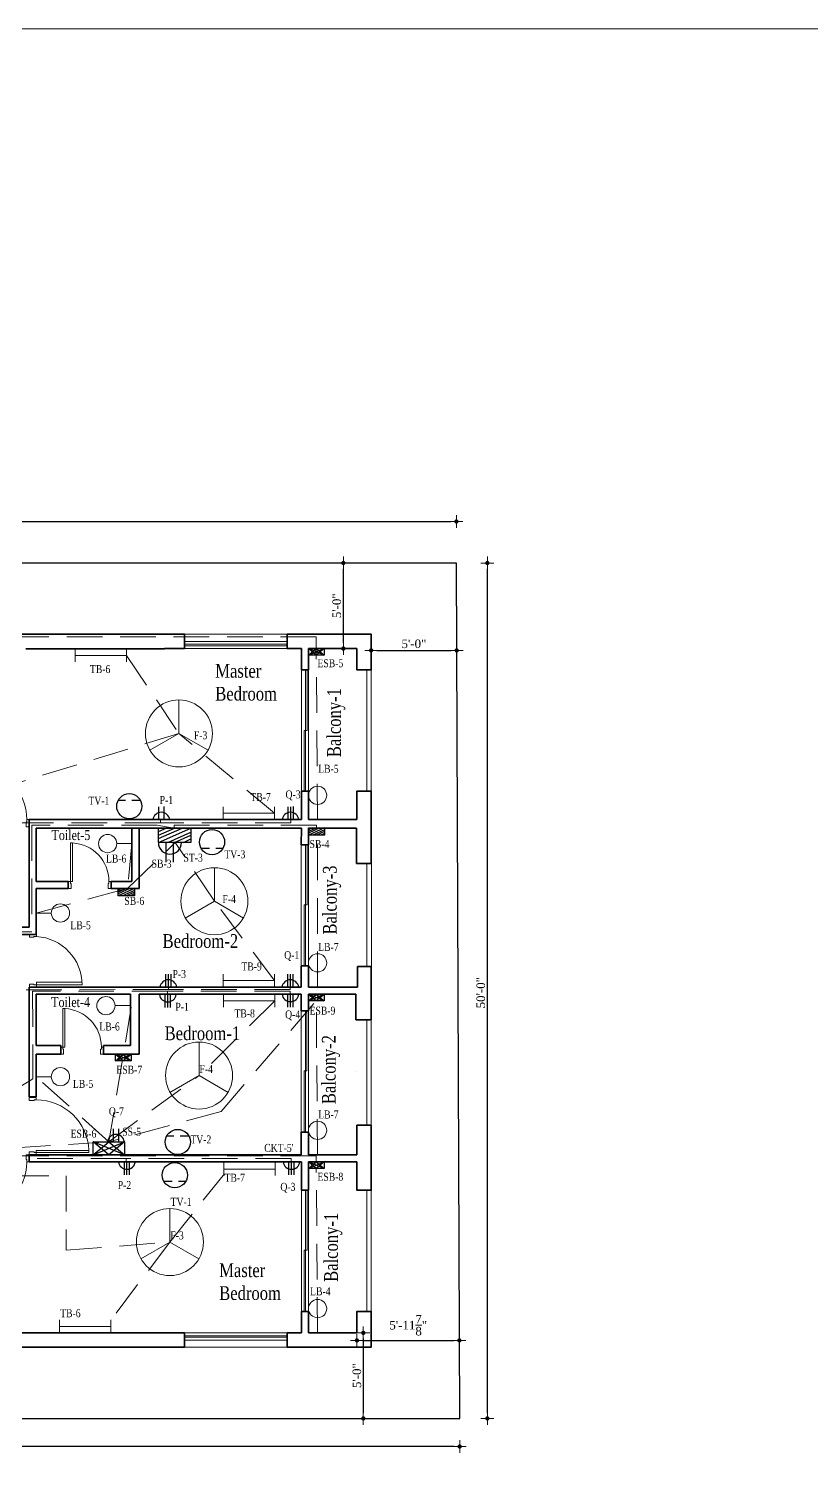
# Model space of a CAD drawing. Header units: inches. Extents: x -13742749 to 88736, y -40897 to 32194776.
# Drawn here: x 1508 to 2057, y -28525 to -27511 of the extents above; entities that cross this region are included whole.
import ezdxf

# ---------------------------------------------------------------- set-up
doc = ezdxf.new("R2010")
doc.units = ezdxf.units.IN
doc.header["$LTSCALE"] = 10
doc.header["$MEASUREMENT"] = 0
doc.linetypes.add('ACAD_ISO04W100', pattern=[30, 24, -3, 0, -3])
doc.linetypes.add('HIDDEN', pattern=[0.375, 0.25, -0.125])
doc.layers.get('0').update_dxf_attribs({"color": 123})
for name, color, linetype, lineweight in [('Column', 7, 'Continuous', 35), ('Conduit (Mine)', 230, 'HIDDEN', 13), ('Conduit Generator (mine)', 134, 'HIDDEN', 13), ('DIM', 4, 'Continuous', 0), ('DOOR', 41, 'Continuous', 9), ('Fan (mine)', 210, 'Continuous', 13), ('Light (mine)', 80, 'Continuous', 13), ('Text_My', 7, 'Continuous', 13), ('Text_SUBD', 7, 'Continuous', 13), ('VERANDAH', 32, 'Continuous', 13), ('Wall', 7, 'Continuous', 35), ('WIN', 4, 'Continuous', 13), ('WIN-1', 8, 'Continuous', 13)]:
    doc.layers.add(name, color=color, linetype=linetype, lineweight=lineweight)
doc.layers.add('Site', color=7, linetype='ACAD_ISO04W100', lineweight=30, true_color=0x004961)
doc.layers.add('Switchboard and Socket (mine)', color=41, linetype='Continuous')
doc.layers.get('0').off()
doc.styles.get("Standard").update_dxf_attribs({"font": 'times.ttf', "width": 0.8})
doc.styles.add('STYLE3', font='times.ttf')
doc.dimstyles.new('1_8', dxfattribs={"dimtxt": 6, "dimasz": 4, "dimexe": 0.18, "dimexo": 0.0625, "dimgap": 0.125, "dimtad": 0, "dimdec": 4, "dimrnd": 0.125, "dimzin": 3, "dimdsep": 46, "dimlunit": 4, "dimtxsty": 'STYLE3', "dimblk": 'D', "dimcen": 4, "dimse1": 1, "dimse2": 1, "dimclrt": 7, "dimadec": 0, "dimazin": 0, "dimtfac": 1, "dimtdec": 4, "dimtix": 1, "dimtmove": 0, "dimatfit": 3, "dimldrblk": 'OPEN90', "dimfxl": 1, "dimtvp": 0.75, "dimtolj": 1, "dimtzin": 0, "dimarcsym": 0})

# ---------------------------------------------------------------- blocks, each defined once
blk = doc.blocks.new('D')
at = {"layer": 'DIM'}
for q in [(-1.125, 0), (0, 1.125), (1.125, 0), (0, -1.125)]:
    blk.add_line((0, 0), q, dxfattribs=at)
at = {"layer": 'DIM', "color": 6, "const_width": 0.375}
blk.add_lwpolyline([(-0.1875, 0, 1), (0.1875, 0, 1)], format="xyb", close=True, dxfattribs=at)
blk = doc.blocks.new('*D269')
at = {"layer": 'DIM', "color": 0, "linetype": 'ByBlock', "lineweight": -2}
blk.add_line((947.8, -27856.2), (1803.8, -27856.2), dxfattribs=at)
at = {"layer": 'DIM', "color": 0, "linetype": 'ByBlock', "lineweight": -2, "xscale": 4, "yscale": 4, "zscale": 4, "rotation": 180}
blk.add_blockref('D', (943.8, -27856.2), dxfattribs=at)
at = {"layer": 'DIM', "color": 0, "linetype": 'ByBlock', "lineweight": -2, "xscale": 4, "yscale": 4, "zscale": 4}
blk.add_blockref('D', (1807.8, -27856.2), dxfattribs=at)
at = {"layer": 'DIM', "color": 7, "linetype": 'ByBlock', "insert": (1375.8, -27851.6), "char_height": 6, "attachment_point": 5, "style": 'STYLE3'}
blk.add_mtext('\\A1;72\'-0"', dxfattribs=at)
blk = doc.blocks.new('_Open90')
at = {"layer": 'DIM', "color": 0, "lineweight": -2}
for p, q in [((0, 0), (-1, 0)), ((-0.5, 0.5), (0, 0)), ((0, 0), (-0.5, -0.5))]:
    blk.add_line(p, q, dxfattribs=at)
blk = doc.blocks.new('*D270')
at = {"layer": 'DIM', "color": 0, "linetype": 'ByBlock', "lineweight": -2}
blk.add_line((1829.5, -28481.3), (1829.5, -27889.3), dxfattribs=at)
at = {"layer": 'DIM', "color": 0, "linetype": 'ByBlock', "lineweight": -2, "xscale": 4, "yscale": 4, "zscale": 4}
for p, rotation in [((1829.5, -27885.3), 90), ((1829.5, -28485.3), 270)]:
    blk.add_blockref('D', p, dxfattribs=dict(at, rotation=rotation))
at = {"layer": 'DIM', "color": 7, "linetype": 'ByBlock', "insert": (1824.9, -28186.7), "char_height": 6, "attachment_point": 5, "rotation": 90, "style": 'STYLE3'}
blk.add_mtext('\\A1;50\'-0"', dxfattribs=at)
blk = doc.blocks.new('*D272')
at = {"layer": 'DIM', "color": 0, "linetype": 'ByBlock', "lineweight": -2}
blk.add_line((1806.1, -28505), (950.1, -28505), dxfattribs=at)
at = {"layer": 'DIM', "color": 0, "linetype": 'ByBlock', "lineweight": -2, "xscale": 4, "yscale": 4, "zscale": 4, "rotation": 180}
blk.add_blockref('D', (946.1, -28505), dxfattribs=at)
at = {"layer": 'DIM', "color": 0, "linetype": 'ByBlock', "lineweight": -2, "xscale": 4, "yscale": 4, "zscale": 4}
blk.add_blockref('D', (1810.1, -28505), dxfattribs=at)
at = {"layer": 'DIM', "color": 7, "linetype": 'ByBlock', "insert": (1378.1, -28500.4), "char_height": 6, "attachment_point": 5, "style": 'STYLE3'}
blk.add_mtext('\\A1;72\'-0"', dxfattribs=at)
blk = doc.blocks.new('D-30')
for points in [[(5, 30), (0, 30), (0, 28), (3.5, 28), (3.5, 28.5), (5, 28.5)], [(5, 0), (0, 0), (0, 2), (3.5, 2), (3.5, 1.5), (5, 1.5)], [(32, 1.5), (32, 3), (5, 3), (5, 1.5)]]:
    blk.add_lwpolyline(points, close=True)
blk.add_arc((5, 1.5), 27, 3.2261, 89.9826)
blk = doc.blocks.new('D-40')
for points in [[(-5, 0), (0, 0), (0, -2), (-3.5, -2), (-3.5, -1.5), (-5, -1.5)], [(-42, -1.5), (-42, -3), (-5, -3), (-5, -1.5)], [(-5, -40), (0, -40), (0, -38), (-3.5, -38), (-3.5, -38.5), (-5, -38.5)]]:
    blk.add_lwpolyline(points, close=True)
blk.add_arc((-5, -1.5), 37, 182.3234, 270)
blk = doc.blocks.new('*D296')
at = {"layer": 'DIM', "color": 0, "linetype": 'ByBlock', "lineweight": -2}
blk.add_line((1742.5, -28429.3), (1742.5, -28481.3), dxfattribs=at)
at = {"layer": 'DIM', "color": 0, "linetype": 'ByBlock', "lineweight": -2, "xscale": 4, "yscale": 4, "zscale": 4}
for p, rotation in [((1742.5, -28425.3), 90), ((1742.5, -28485.3), 270)]:
    blk.add_blockref('D', p, dxfattribs=dict(at, rotation=rotation))
at = {"layer": 'DIM', "color": 7, "linetype": 'ByBlock', "insert": (1738, -28455.3), "char_height": 6, "attachment_point": 5, "rotation": 90, "style": 'STYLE3'}
blk.add_mtext('\\A1;5\'-0"', dxfattribs=at)
blk = doc.blocks.new('*D297')
at = {"layer": 'DIM', "color": 0, "linetype": 'ByBlock', "lineweight": -2}
blk.add_line((1742, -28430.6), (1805.9, -28430.6), dxfattribs=at)
at = {"layer": 'DIM', "color": 0, "linetype": 'ByBlock', "lineweight": -2, "xscale": 4, "yscale": 4, "zscale": 4, "rotation": 180}
blk.add_blockref('D', (1738, -28430.6), dxfattribs=at)
at = {"layer": 'DIM', "color": 0, "linetype": 'ByBlock', "lineweight": -2, "xscale": 4, "yscale": 4, "zscale": 4}
blk.add_blockref('D', (1809.9, -28430.6), dxfattribs=at)
at = {"layer": 'DIM', "color": 7, "linetype": 'ByBlock', "insert": (1774, -28419.9), "char_height": 6, "attachment_point": 5, "style": 'STYLE3'}
blk.add_mtext('\\A1;5\'-11{\\H1.000000x;\\S7/8;}"', dxfattribs=at)
blk = doc.blocks.new('*D298')
at = {"layer": 'DIM', "color": 0, "linetype": 'ByBlock', "lineweight": -2}
blk.add_line((1728.5, -27941.3), (1728.5, -27889.3), dxfattribs=at)
at = {"layer": 'DIM', "color": 0, "linetype": 'ByBlock', "lineweight": -2, "xscale": 4, "yscale": 4, "zscale": 4}
for p, rotation in [((1728.5, -27885.3), 90), ((1728.5, -27945.3), 270)]:
    blk.add_blockref('D', p, dxfattribs=dict(at, rotation=rotation))
at = {"layer": 'DIM', "color": 7, "linetype": 'ByBlock', "insert": (1723.9, -27915.3), "char_height": 6, "attachment_point": 5, "rotation": 90, "style": 'STYLE3'}
blk.add_mtext('\\A1;5\'-0"', dxfattribs=at)
blk = doc.blocks.new('*D273')
at = {"layer": 'DIM', "color": 0, "linetype": 'ByBlock', "lineweight": -2}
blk.add_line((1752, -27946.6), (1804, -27946.6), dxfattribs=at)
at = {"layer": 'DIM', "color": 0, "linetype": 'ByBlock', "lineweight": -2, "xscale": 4, "yscale": 4, "zscale": 4, "rotation": 180}
blk.add_blockref('D', (1748, -27946.6), dxfattribs=at)
at = {"layer": 'DIM', "color": 0, "linetype": 'ByBlock', "lineweight": -2, "xscale": 4, "yscale": 4, "zscale": 4}
blk.add_blockref('D', (1808, -27946.6), dxfattribs=at)
at = {"layer": 'DIM', "color": 7, "linetype": 'ByBlock', "insert": (1778, -27942), "char_height": 6, "attachment_point": 5, "style": 'STYLE3'}
blk.add_mtext('\\A1;5\'-0"', dxfattribs=at)
blk = doc.blocks.new('Ceiling Fan Small')
at = {"layer": 'Fan (mine)', "linetype": 'ByBlock', "ltscale": 10}
for p in [(7040.4, -35394.1), (7020, -35429.4), (7060.8, -35429.4)]:
    blk.add_line(p, (7040.4, -35417.6), dxfattribs=at)
blk.add_circle((7040.4, -35417.6), 23.5, dxfattribs=at)
blk.add_circle((7040.4, -35417.6), 23.5, dxfattribs=at)
blk.add_circle((7040.4, -35417.6), 23.5, dxfattribs=at)
blk = doc.blocks.new('Tube Light')
at = {"layer": 'Light (mine)', "linetype": 'Continuous'}
for p, q in [((-36, 4.5), (-36, -4.5)), ((0, 0), (-36, 0)), ((0, 4.5), (0, -4.5))]:
    blk.add_line(p, q, dxfattribs=at)
blk = doc.blocks.new('Bulb')
at = {"layer": 'Light (mine)', "linetype": 'Continuous'}
blk.add_line((-10, -5.3), (-20.6, -5.3), dxfattribs=at)
blk.add_circle((-3.6, -5.3), 6.4, dxfattribs=at)
blk = doc.blocks.new('Tv Socket')
at = {"layer": 'Switchboard and Socket (mine)', "linetype": 'Continuous', "ltscale": 10}
for p, q in [((-4.4, 7.6), (-4.4, 2.7)), ((-4.4, -1.7), (-4.4, -7.6))]:
    blk.add_line(p, q, dxfattribs=at)
at = {"layer": 'Switchboard and Socket (mine)', "linetype": 'ByBlock'}
blk.add_circle((-8.8, 0), 8.85, dxfattribs=at)
blk = doc.blocks.new('2 Pin')
at = {"layer": 'Switchboard and Socket (mine)', "linetype": 'Continuous', "ltscale": 10}
for p, q in [((-15.8, 0), (7.8, 0)), ((-7.3, 0), (-7.3, 18.1)), ((0, 0), (0, 18.2))]:
    blk.add_line(p, q, dxfattribs=at)
blk.add_arc((-4, -1.6), 11.9, 7.5318, 172.4682, dxfattribs=at)
blk = doc.blocks.new('3- Pic')
at = {"layer": 'Switchboard and Socket (mine)', "linetype": 'ByBlock'}
blk.add_blockref('2 Pin', (7.3, 0), dxfattribs=at)
blk = doc.blocks.new('3- Pin')
at = {"layer": 'Switchboard and Socket (mine)', "linetype": 'Continuous', "ltscale": 10}
blk.add_line((-10.3, -3.5), (-10.3, 14.6), dxfattribs=at)
at = {"layer": 'Switchboard and Socket (mine)', "linetype": 'Continuous'}
blk.add_blockref('3- Pic', (-14.1, -3.5), dxfattribs=at)
blk = doc.blocks.new('switch board')
at = {"layer": 'Switchboard and Socket (mine)', "linetype": 'Continuous'}
for p, q in [((-16.6, -10.1), (6.1, 0)), ((-16.6, -5), (-5.3, 0)), ((-16.6, -7.3), (0, 0)), ((-16.6, -2.4), (-11.3, 0)), ((-10, -10.1), (6.1, -2.8)), ((-5.3, -10.1), (6.1, -5)), ((1, -10.1), (6.1, -7.6))]:
    blk.add_line(p, q, dxfattribs=at)
blk.add_lwpolyline([(-16.6, 0), (6.1, 0), (6.1, -10.1), (-16.6, -10.1)], close=True, dxfattribs=at)
blk = doc.blocks.new('D-S')
at = {"layer": 'DOOR', "linetype": 'Continuous'}
for p, q in [((1.5, 5), (1.5, 37)), ((3.5, 36.9), (3.5, 5)), ((3.5, 5), (1.5, 5))]:
    blk.add_line(p, q, dxfattribs=at)
at = {"layer": 'DOOR'}
for points in [[(2, 3), (2, 0), (0, 0), (0, 5), (1.5, 5), (1.5, 3)], [(35, 3), (35, 0), (37, 0), (37, 5), (35.5, 5), (35.5, 3)]]:
    blk.add_lwpolyline(points, close=True, dxfattribs=at)
blk.add_arc((1.5, 2.9), 34.1, 3.5436, 89.9278, dxfattribs=at)
blk = doc.blocks.new('Emergency')
at = {"layer": 'Switchboard and Socket (mine)', "linetype": 'Continuous', "ltscale": 10}
for p, q in [((-10.9, 0), (0, 9.1)), ((0, 0), (-10.9, 9.1)), ((-10.9, 0), (10.9, 9.1)), ((10.9, 0), (-10.9, 9.1)), ((0, 9.1), (10.9, 0)), ((10.9, 9.1), (0, 0))]:
    blk.add_line(p, q, dxfattribs=at)
blk.add_lwpolyline([(-10.9, 9.1), (10.9, 9.1), (10.9, 0), (-10.9, 0)], close=True, dxfattribs=at)

msp = doc.modelspace()

# ---------------------------------------------------------------- linework, layer by layer
at = {"layer": 'Column', "linetype": 'ByBlock'}
for points in [[(1738.03252, -27945.27859), (1738.03252, -27960.27859), (1748.03252, -27960.27859), (1748.03252, -27935.27859), (1738.03252, -27935.27859)], [(1738.03252, -28065.27859), (1738.03252, -28045.27859), (1748.03252, -28045.27859), (1748.03252, -28070.27859)], [(1738.03252, -28305.30198), (1738.03252, -28325.30198), (1748.03252, -28325.30198), (1748.03252, -28300.30198)], [(1738.03252, -28425.30198), (1738.03252, -28410.30198), (1748.03252, -28410.30198), (1748.03252, -28435.30198), (1738.03252, -28435.30198)]]:
    msp.add_lwpolyline(points, dxfattribs=at)
at = {"layer": 'Conduit (Mine)', "linetype": 'HIDDEN', "ltscale": 10}
for p, q in [((1600.32123, -28067.51669), (1489.18615, -28067.51669)), ((1600.32123, -28067.51669), (1600.32123, -28065.27856)), ((1691.71443, -28067.51669), (1600.32123, -28067.51669)), ((1691.71443, -28065.2785), (1691.71443, -28067.51669)), ((1597.81839, -28069.09732), (1510.00066, -28069.09732)), ((1510.00066, -28069.09732), (1510.00066, -28143.96756)), ((1609.92303, -28071.27859), (1597.81839, -28069.09732)), ((1709.71443, -28069.0794), (1609.92303, -28069.0794)), ((1609.92303, -28069.0794), (1609.92303, -28069.0794)), ((1609.92303, -28069.0794), (1609.92303, -28071.27859)), ((1709.71443, -28071.14124), (1709.71443, -28069.0794)), ((1710.43074, -28182.79028), (1710.43074, -28071.27859)), ((1580.21204, -28082.0852), (1577.14951, -28113.60083)), ((1577.15055, -28113.59015), (1610.6194, -28081.37054)), ((1638.04733, -28122.54046), (1610.6194, -28081.37054)), ((1513.03252, -28130.80596), (1577.14951, -28113.60083)), ((1680.25264, -28178.24877), (1638.04733, -28122.54046)), ((1510.00066, -28143.96756), (1413.53675, -28143.96756)), ((1605.93669, -28184.4833), (1401.18639, -28184.9134)), ((1605.93669, -28184.4833), (1605.93669, -28182.79028)), ((1691.28763, -28184.4833), (1605.93669, -28184.4833)), ((1691.28763, -28182.79032), (1691.28763, -28184.4833))]:
    msp.add_line(p, q, dxfattribs=at)
at = {"layer": 'Conduit Generator (mine)', "linetype": 'HIDDEN', "ltscale": 10}
for p, q in [((1709.48055, -27937.07711), (1503.28395, -27937.07711)), ((1709.48055, -27947.61567), (1709.48055, -27937.07711)), ((1576.51695, -27950.1535), (1613.16159, -28004.89536)), ((1710.43074, -28065.27859), (1709.48055, -27947.61567)), ((1613.16159, -28004.89536), (1431.08886, -28060.74155)), ((1680.10887, -28060.7372), (1613.16159, -28004.89536)), ((1605.12668, -28185.60156), (1510.59224, -28185.60156)), ((1510.59224, -28185.60156), (1510.68763, -28247.0664)), ((1691.11934, -28185.60156), (1605.12668, -28185.60156)), ((1605.12668, -28185.60156), (1605.12668, -28187.79028)), ((1691.11934, -28187.79028), (1691.11934, -28185.60156)), ((1579.79397, -28196.84051), (1564.0349, -28291.22781)), ((1680.32628, -28192.29481), (1627.27276, -28244.83727)), ((1642.69029, -28270.03794), (1709.48259, -28192.39539)), ((1710.43074, -28300.30198), (1709.48259, -28192.39539)), ((1423.39524, -28300.30198), (1508.03252, -28248.68563)), ((1508.03252, -28248.68563), (1510.68763, -28247.0664)), ((1564.0349, -28291.22781), (1513.03263, -28245.6363)), ((1564.0349, -28291.22781), (1627.27276, -28244.83727)), ((1642.69029, -28270.03794), (1564.05975, -28291.22112)), ((1423.39795, -28300.30323), (1564.05975, -28291.22112)), ((1576.28489, -28303.09504), (1429.4366, -28303.09504)), ((1709.48684, -28301.12732), (1429.76424, -28301.12732)), ((1691.84232, -28303.09504), (1576.28489, -28303.09504)), ((1576.28489, -28303.09504), (1576.28489, -28305.30198)), ((1691.84232, -28305.4487), (1691.84232, -28303.09504)), ((1709.48684, -28305.39386), (1709.48684, -28301.12732)), ((1710.43049, -28425.30198), (1709.48684, -28309.93083)), ((1459.42489, -28315.24316), (1534.04244, -28315.24316)), ((1534.04244, -28315.24316), (1534.04244, -28367.29763)), ((1606.84739, -28361.60172), (1645.19867, -28313.67177)), ((1534.04244, -28367.29763), (1606.84739, -28361.60172)), ((1606.84739, -28361.60172), (1565.41382, -28416.21909))]:
    msp.add_line(p, q, dxfattribs=at)
at = {"layer": 'Site', "linetype": 'ByBlock', "ltscale": 3}
for p, q in [((1807.77738, -27885.30644), (943.77738, -27885.30347)), ((1810.08988, -28485.30198), (1807.77738, -27885.30644)), ((946.08988, -28485.30198), (1810.08988, -28485.30198))]:
    msp.add_line(p, q, dxfattribs=at)
at = {"layer": 'Switchboard and Socket (mine)', "linetype": 'ByBlock', "ltscale": 10}
for p, q in [((1615.01299, -28081.37054), (1598.78153, -28081.37054)), ((1604.01425, -28081.37054), (1604.01425, -28095.23788)), ((1609.15217, -28081.37054), (1609.15217, -28095.12554))]:
    msp.add_line(p, q, dxfattribs=at)
msp.add_arc((1606.89726, -28081.37054), 8.11573, 180, 0, dxfattribs=at)
at = {"layer": 'Text_My', "linetype": 'ByBlock', "ltscale": 10}
msp.add_lwpolyline([(-1082.34631, -27510.67399), (3644.42267, -27510.67399), (3644.42267, -29067.82765), (-1082.34631, -29067.82765)], close=True, dxfattribs=at)
at = {"layer": 'VERANDAH', "linetype": 'ByBlock'}
for p, q in [((1745.03252, -28045.27859), (1745.03252, -27960.27859)), ((1748.03252, -28045.27859), (1748.03252, -27960.27859)), ((1745.03252, -28148.53889), (1745.03252, -28096.02719)), ((1745.03277, -28148.53904), (1745.03277, -28096.02734)), ((1748.3445, -28147.66424), (1748.3445, -28095.15254)), ((1745.06866, -28168.21191), (1745.06866, -28147.66409)), ((1748.3445, -28168.21191), (1748.3445, -28147.66409)), ((1748.03252, -28193.27859), (1748.03252, -28246.79028)), ((1745.03277, -28205.64899), (1745.03277, -28246.79033)), ((1745.03252, -28246.79028), (1745.03252, -28279.67658)), ((1748.03252, -28246.79028), (1748.03252, -28300.30198)), ((1745.03252, -28325.30198), (1745.03252, -28410.30198)), ((1748.03252, -28325.30198), (1748.03252, -28410.30198))]:
    msp.add_line(p, q, dxfattribs=at)
at = {"layer": 'Wall', "linetype": 'ByBlock', "ltscale": 10}
for p, q in [((1453.03252, -27935.27859), (1603.03252, -27935.27859)), ((1704.03252, -27935.27859), (1737.65724, -27935.27859)), ((1505.69729, -27945.44949), (1603.03252, -27945.44949)), ((1704.03252, -27945.27859), (1738.03252, -27945.27859)), ((1508.03252, -28070.27859), (1508.03252, -28071.27859)), ((1508.03252, -28110.77859), (1508.03252, -28071.27859)), ((1513.03252, -28108.60103), (1513.03252, -28071.27859)), ((1580.21204, -28071.27859), (1580.21204, -28108.60083)), ((1585.21204, -28071.27859), (1585.21204, -28071.27859)), ((1585.21204, -28071.27859), (1585.21204, -28113.60083)), ((1699.03252, -28071.27859), (1699.0232, -28083.00435)), ((1704.03252, -28071.27859), (1704.03252, -28083.00435)), ((1704.03252, -28071.27859), (1737.61964, -28071.27859)), ((1737.61964, -28071.27859), (1737.61964, -28096.02719)), ((1748.03252, -28071.27859), (1748.03252, -28070.27859)), ((1748.03252, -28096.02719), (1748.03252, -28071.27859)), ((1699.0232, -28083.00435), (1704.0891, -28083.00435)), ((1737.61964, -28096.02719), (1748.03252, -28096.02719)), ((1535.56013, -28108.60103), (1513.03252, -28108.60103)), ((1535.56013, -28113.60083), (1513.03252, -28113.60083)), ((1535.56013, -28113.60103), (1535.56013, -28108.60103)), ((1580.21204, -28108.60083), (1565.56013, -28108.60103)), ((1565.56013, -28113.60083), (1565.56013, -28108.60103)), ((1565.56013, -28113.60083), (1585.21204, -28113.60083)), ((1513.03252, -28143.20439), (1513.03252, -28137.20439)), ((1508.03252, -28140.79007), (1417.03252, -28140.79007)), ((1513.03252, -28145.79007), (1417.03252, -28145.79007)), ((1513.03252, -28145.79007), (1513.03252, -28143.20439)), ((1698.96638, -28167.95793), (1704.03252, -28167.95793)), ((1698.96638, -28182.79028), (1698.96638, -28168.00435)), ((1704.03252, -28182.79028), (1704.0891, -28168.00435)), ((1738.32453, -28168.21191), (1748.03255, -28168.21191)), ((1738.32453, -28182.79028), (1738.32453, -28168.21191)), ((1748.03255, -28168.21191), (1748.03255, -28187.79028)), ((1508.03252, -28187.79028), (1508.03252, -28182.79028)), ((1508.03252, -28182.79028), (1513.03252, -28182.79028)), ((1579.21204, -28223.79613), (1579.21204, -28187.79028)), ((1579.53252, -28182.79028), (1585.53252, -28182.79028)), ((1585.21204, -28223.79613), (1585.21204, -28187.79028)), ((1651.03252, -28182.79028), (1646.03252, -28182.79028)), ((1646.03252, -28187.79028), (1651.03252, -28187.79028)), ((1651.03252, -28182.79028), (1698.96638, -28182.79028)), ((1698.96638, -28187.79028), (1698.96687, -28199.5039)), ((1698.96638, -28191.66989), (1698.96638, -28187.79028)), ((1704.03252, -28182.79028), (1738.32453, -28182.79028)), ((1704.03277, -28199.5039), (1704.03252, -28187.79028)), ((1704.03252, -28191.66989), (1704.03252, -28187.79028)), ((1737.28283, -28187.79028), (1737.28283, -28187.79028)), ((1737.28283, -28187.79028), (1737.28283, -28205.64899)), ((1748.03255, -28192.79028), (1748.03255, -28182.79028)), ((1748.03252, -28193.27859), (1748.03255, -28192.79028)), ((1748.03252, -28205.64899), (1748.03252, -28193.27859)), ((1698.96687, -28199.5039), (1704.03277, -28199.5039)), ((1737.28283, -28205.64899), (1748.03252, -28205.64899)), ((1513.03252, -28223.79613), (1530.25719, -28223.79613)), ((1513.03252, -28229.79613), (1530.25719, -28229.79613)), ((1530.25719, -28223.79613), (1530.25719, -28229.79613)), ((1560.25719, -28223.79613), (1579.21204, -28223.79613)), ((1560.25719, -28229.79613), (1560.25719, -28223.79613)), ((1560.25719, -28229.79613), (1579.21204, -28229.79613)), ((1579.21204, -28229.79613), (1585.21204, -28229.79613)), ((1585.21204, -28223.79613), (1585.21204, -28229.79613)), ((1737.28283, -28241.79028), (1737.28283, -28241.79028)), ((1738.03252, -28300.30198), (1738.03252, -28279.67658)), ((1738.03252, -28279.67658), (1748.03252, -28279.67658)), ((1748.03252, -28279.67658), (1748.03252, -28300.30198)), ((1748.03252, -28279.67658), (1748.03252, -28294.36429)), ((1698.96638, -28300.30198), (1698.96638, -28284.50394)), ((1698.96638, -28284.50394), (1704.03277, -28284.50394)), ((1704.03277, -28284.50394), (1704.03277, -28300.30198)), ((1704.03252, -28410.30198), (1704.03252, -28425.30198)), ((1503.17173, -28425.30198), (1573.03252, -28425.30198)), ((1573.78687, -28425.30198), (1573.03252, -28425.30198)), ((1602.03252, -28425.30198), (1573.78687, -28425.30198)), ((1704.03252, -28425.30198), (1738.03252, -28425.30198)), ((1329.03252, -28435.30198), (1573.03252, -28435.30198)), ((1602.03252, -28435.30198), (1573.03252, -28435.30198)), ((1704.03252, -28435.30198), (1738.04074, -28435.30198))]:
    msp.add_line(p, q, dxfattribs=at)
at = {"layer": 'Wall', "linetype": 'ByBlock'}
for p, q in [((1603.03252, -27935.27859), (1617.03252, -27935.27859)), ((1617.03252, -27945.27859), (1617.03252, -27935.27859)), ((1704.03252, -27935.27859), (1689.03252, -27935.27859)), ((1689.03252, -27945.27859), (1689.03252, -27935.27859)), ((1603.03252, -27945.27859), (1617.03252, -27945.27859)), ((1699.03252, -27945.27859), (1689.03252, -27945.27859)), ((1699.03252, -27945.27859), (1699.03252, -27960.27859)), ((1704.03252, -27945.27859), (1704.03252, -27960.27859)), ((1704.03252, -27960.27859), (1699.03252, -27960.27859)), ((1699.03252, -28045.27858), (1704.03252, -28045.27858)), ((1699.03252, -28045.27858), (1699.03252, -28050.27858)), ((1699.03252, -28045.27858), (1699.03252, -28065.27859)), ((1699.03252, -28045.27859), (1699.03252, -28065.27859)), ((1704.03252, -28045.27858), (1704.03252, -28065.27859)), ((1508.03252, -28065.27859), (1508.03252, -28070.27859)), ((1699.03252, -28065.27859), (1508.03252, -28065.27859)), ((1704.03252, -28065.27859), (1738.03252, -28065.27859)), ((1716.03252, -28065.27859), (1716.03252, -28065.27859)), ((1699.03252, -28071.27859), (1513.03252, -28071.27859)), ((1508.03252, -28110.77859), (1508.03252, -28140.79007)), ((1513.03252, -28113.60083), (1513.03252, -28137.20439)), ((1508.03252, -28259.80198), (1508.03252, -28187.79028)), ((1513.03252, -28182.79028), (1579.53252, -28182.79028)), ((1579.21204, -28187.79028), (1513.03252, -28187.79028)), ((1513.03252, -28223.79613), (1513.03252, -28187.79028)), ((1646.03252, -28187.79028), (1585.21204, -28187.79028)), ((1585.53252, -28182.79028), (1646.03252, -28182.79028)), ((1651.03252, -28187.79028), (1698.96638, -28187.79028)), ((1651.03252, -28187.79028), (1698.96638, -28187.79028)), ((1704.03252, -28187.79028), (1737.28283, -28187.79028)), ((1704.03252, -28187.79028), (1737.28283, -28187.79028)), ((1513.03252, -28259.80198), (1513.03252, -28229.79613)), ((1508.03252, -28259.80198), (1513.03252, -28259.80198)), ((1508.03252, -28305.30198), (1508.03252, -28300.30198)), ((1698.96638, -28300.30198), (1508.03252, -28300.30198)), ((1738.03252, -28300.30198), (1704.03252, -28300.30198)), ((1699.03252, -28305.30198), (1508.03252, -28305.30198)), ((1699.03252, -28325.30198), (1699.03252, -28305.30198)), ((1699.03252, -28325.30198), (1699.03252, -28305.30198)), ((1704.03252, -28325.30198), (1704.03252, -28305.30198)), ((1738.03252, -28305.30198), (1704.03252, -28305.30198)), ((1716.03252, -28304.30198), (1716.03252, -28304.30198)), ((1716.03252, -28305.30198), (1716.03252, -28305.30198)), ((1699.03252, -28320.32505), (1699.03252, -28325.30198)), ((1704.03252, -28325.30198), (1699.03252, -28325.30198)), ((1699.03252, -28325.30198), (1704.03252, -28325.30198)), ((1699.03252, -28425.30198), (1699.03252, -28410.30198)), ((1704.03252, -28410.30198), (1699.03252, -28410.30198)), ((1602.03252, -28425.30198), (1617.03252, -28425.30198)), ((1617.03252, -28425.30198), (1617.03252, -28435.30198)), ((1699.03252, -28425.30198), (1689.03252, -28425.30198)), ((1689.03252, -28425.30198), (1689.03252, -28435.30198)), ((1602.03252, -28435.30198), (1617.03252, -28435.30198)), ((1704.03252, -28435.30198), (1689.03252, -28435.30198))]:
    msp.add_line(p, q, dxfattribs=at)
at = {"layer": 'WIN', "linetype": 'ByBlock'}
for p, q in [((1617.03252, -27942.27859), (1689.03252, -27942.27859)), ((1617.03252, -27943.27859), (1689.03252, -27943.27859)), ((1702.03252, -27996.27859), (1702.03252, -27960.27859)), ((1703.03252, -27960.27859), (1703.03252, -28002.77859)), ((1702.03252, -27996.27859), (1702.03252, -28045.27859)), ((1703.03252, -28002.77859), (1701.03252, -28002.77859)), ((1701.03252, -28045.27859), (1701.03252, -28002.77859)), ((1701.03252, -28002.77859), (1703.03252, -28002.77859)), ((1702.02296, -28124.95793), (1702.02296, -28082.95793)), ((1703.02296, -28082.95793), (1703.02296, -28124.95793)), ((1701.02296, -28167.95793), (1701.02296, -28124.95793)), ((1701.02296, -28124.95793), (1702.02296, -28124.95793)), ((1703.02296, -28124.95793), (1702.02296, -28124.95793)), ((1702.02296, -28124.95793), (1702.02296, -28167.95793)), ((1701.96662, -28241.45749), (1701.96662, -28199.45749)), ((1702.96662, -28199.45749), (1702.96662, -28241.45749)), ((1700.96662, -28284.45749), (1700.96662, -28241.45749)), ((1700.96662, -28241.45749), (1701.96662, -28241.45749)), ((1702.96662, -28241.45749), (1701.96662, -28241.45749)), ((1701.96662, -28241.45749), (1701.96662, -28284.45749)), ((1702.03252, -28367.30198), (1702.03252, -28325.30198)), ((1703.03252, -28325.30198), (1703.03252, -28367.30198)), ((1701.03252, -28410.30198), (1701.03252, -28367.30198)), ((1701.03252, -28367.30198), (1702.03252, -28367.30198)), ((1703.03252, -28367.30198), (1702.03252, -28367.30198)), ((1702.03252, -28367.30198), (1702.03252, -28410.30198)), ((1617.03252, -28427.30198), (1689.03252, -28427.30198)), ((1617.03252, -28428.30198), (1689.03252, -28428.30198))]:
    msp.add_line(p, q, dxfattribs=at)
at = {"layer": 'WIN-1', "linetype": 'ByBlock'}
for p, q in [((1689.03252, -27935.27859), (1617.03252, -27935.27859)), ((1617.03252, -27940.27859), (1689.03252, -27940.27859)), ((1617.03252, -27945.27859), (1689.03252, -27945.27859)), ((1699.03252, -28045.27859), (1699.03252, -27960.27859)), ((1704.03252, -28045.27859), (1704.03252, -27960.27859)), ((1699.0232, -28168.00435), (1699.0232, -28083.00435)), ((1704.0891, -28168.00435), (1704.0891, -28083.00435)), ((1698.96687, -28284.5039), (1698.96687, -28199.5039)), ((1704.03277, -28284.5039), (1704.03277, -28199.5039)), ((1699.03252, -28410.30198), (1699.03252, -28325.30198)), ((1704.03252, -28410.30198), (1704.03252, -28325.30198)), ((1617.03252, -28425.30198), (1689.03252, -28425.30198)), ((1617.03252, -28430.30198), (1689.03252, -28430.30198)), ((1689.03252, -28435.30198), (1617.03252, -28435.30198))]:
    msp.add_line(p, q, dxfattribs=at)

# ---------------------------------------------------------------- block references
at = {"layer": 'DOOR', "linetype": 'ByBlock', "xscale": -1}
for name, p, rotation in [('D-40', (1468.03252, -28070.27859), 90), ('D-30', (1535.56011, -28113.60123), 270), ('D-S', (1508.30252, -28182.7903), 270), ('D-30', (1530.25719, -28229.79613), 270)]:
    msp.add_blockref(name, p, dxfattribs=dict(at, rotation=rotation))
at = {"layer": 'DOOR', "linetype": 'ByBlock'}
for p, rotation in [((1508.03252, -28300.30198), 180), ((1468.03252, -28300.30198), 90)]:
    msp.add_blockref('D-40', p, dxfattribs=dict(at, rotation=rotation))
at = {"layer": 'Fan (mine)', "linetype": 'ByBlock'}
for name, p in [('Tube Light', (1576.51695, -27950.1535)), ('Ceiling Fan Small', (-5427.23462, 7412.74702)), ('Tube Light', (1680.10887, -28060.7372)), ('Ceiling Fan Small', (-5402.34887, 7295.10192)), ('Tube Light', (1680.25264, -28178.24877)), ('Tube Light', (1680.32628, -28192.29481)), ('Ceiling Fan Small', (-5413.12344, 7172.80511)), ('Tube Light', (1680.71786, -28310.37633)), ('Ceiling Fan Small', (-5433.54882, 7056.04066)), ('Tube Light', (1565.41382, -28420.76047))]:
    msp.add_blockref(name, p, dxfattribs=at)
at = {"layer": 'Switchboard and Socket (mine)', "linetype": 'ByBlock', "xscale": 0.5, "yscale": 0.5, "zscale": 0.5}
for name, p in [('Emergency', (1709.48055, -27949.88416)), ('2 Pin', (1602.79963, -28065.27856)), ('3- Pin', (1696.8498, -28063.54323)), ('3- Pin', (1696.68217, -28181.05505)), ('Emergency', (1709.48259, -28192.39539)), ('Emergency', (1574.15507, -28234.49599)), ('2 Pin', (1570.99514, -28291.22836)), ('Emergency', (1709.48684, -28309.93083))]:
    msp.add_blockref(name, p, dxfattribs=at)
at = {"layer": 'Switchboard and Socket (mine)', "linetype": 'ByBlock'}
for name, p, rotation in [('Tv Socket', (1578.36868, -28047.12807), 90), ('Bulb', (1705.11826, -28044.64072), 90), ('Bulb', (1559.57404, -28087.39768), 180), ('Tv Socket', (1636.39148, -28089.84414), 270), ('Bulb', (1705.11826, -28162.15241), 90), ('Bulb', (1558.36514, -28201.08262), 180), ('Bulb', (1705.11826, -28279.66411), 90), ('Tv Socket', (1612.34869, -28282.60354), 90), ('Tv Socket', (1610.24448, -28323.45247), 270), ('Bulb', (1705.11802, -28404.66411), 90)]:
    msp.add_blockref(name, p, dxfattribs=dict(at, rotation=rotation))
for name, p in [('switch board', (1615.41585, -28071.27859)), ('Bulb', (1533.67014, -28125.49349)), ('Bulb', (1533.67063, -28240.32382)), ('Emergency', (1564.0349, -28300.30173))]:
    msp.add_blockref(name, p, dxfattribs=at)
at = {"layer": 'Switchboard and Socket (mine)', "linetype": 'ByBlock', "xscale": 0.5, "yscale": 0.5, "zscale": 0.5}
for name, p, rotation in [('switch board', (1707.07931, -28076.18722), 180), ('switch board', (1573.67642, -28118.63613), 180), ('3- Pin', (1611.12521, -28181.05503), 359.9999999991662), ('3- Pin', (1599.93894, -28189.71483), 180), ('3- Pin', (1685.98397, -28189.52242), 180), ('3- Pin', (1571.30907, -28307.12776), 180), ('3- Pin', (1686.70694, -28307.18397), 180)]:
    msp.add_blockref(name, p, dxfattribs=dict(at, rotation=rotation))

# ---------------------------------------------------------------- texts
at = {"layer": 'Switchboard and Socket (mine)', "linetype": 'ByBlock', "ltscale": 10, "char_height": 5.614888, "attachment_point": 1}
for s, insert, width in [('ESB-5', (1710.33781, -27952.76297), 11.307141), ('TB-6', (1550.75263, -27956.90166), 11.307141), ('F-3', (1623.63048, -28003.29044), 11.307141), ('LB-5', (1710.84349, -28026.81487), 10.7044674), ('TB-7', (1663.28019, -28046.61778), 11.307141), ('Q-3', (1687.94676, -28044.77623), 11.307141), ('TV-1', (1549.69543, -28049.25638), 11.307141), ('P-1', (1599.62376, -28048.70559), 11.307141), ('TV-3', (1645.06324, -28086.78131), 11.307141), ('SB-4', (1704.77628, -28079.61055), 11.307141), ('LB-6', (1562.00099, -28089.7943), 10.7044674), ('SB-3', (1594.05346, -28093.34811), 11.307141), ('ST-3', (1616.38201, -28089.1662), 21.6653208), ('F-4', (1643.6866, -28118.14716), 11.307141), ('SB-6', (1574.92354, -28119.48323), 11.307141), ('LB-5', (1537.06366, -28136.55634), 10.7044674), ('Q-1', (1687.04676, -28157.51309), 11.307141), ('LB-7', (1710.84326, -28151.80151), 10.7044674), ('TB-9', (1656.98511, -28165.47816), 11.307141), ('P-3', (1608.67098, -28170.75926), 11.307141), ('P-1', (1610.70041, -28193.77467), 11.307141), ('TB-8', (1652.11474, -28198.39405), 11.307141), ('Q-4', (1687.65432, -28199.12114), 11.307141), ('ESB-9', (1704.78646, -28196.47707), 11.307141), ('LB-6', (1557.36756, -28207.5832), 10.7044674), ('ESB-7', (1569.3076, -28237.90528), 11.307141), ('F-4', (1627.56426, -28237.35637), 11.307141), ('LB-5', (1538.7938, -28247.83926), 10.7044674), ('Q-7', (1564.0349, -28267.08705), 8.0063121), ('LB-7', (1710.84373, -28269.31312), 10.7044674), ('ESB-6', (1537.16039, -28282.77099), 23.2412085), ('SS-5', (1573.4036, -28281.37516), 11.307141), ('TV-2', (1621.19024, -28286.85086), 11.307141), ('P-2', (1570.26366, -28318.7627), 11.307141), ('TB-7', (1645.19867, -28313.67177), 11.307141), ('Q-3', (1684.32479, -28320.05623), 11.307141), ('ESB-8', (1710.33783, -28313.00058), 11.307141), ('TV-1', (1607.33528, -28330.57648), 11.307141), ('F-3', (1607.13851, -28354.12084), 11.307141), ('LB-4', (1705.19079, -28393.32551), 10.7044674), ('TB-6', (1529.89462, -28408.70066), 11.307141)]:
    msp.add_mtext(s, dxfattribs=dict(at, insert=insert, width=width))
at = {"layer": 'Text_My', "linetype": 'ByBlock', "ltscale": 10, "attachment_point": 1}
for s, insert, char_height, width in [('Master \\PBedroom', (1638.66175, -27956.10624), 9.625, 46.5871903), ('Toilet-5', (1523.80204, -28072.6155), 7, 37.91675), ('Bedroom-2', (1601.74036, -28145.6217), 9.625, 2.1183511), ('Toilet-4', (1523.59047, -28189.78661), 7, 37.91675), ('Bedroom-1', (1603.15137, -28210.34817), 9.625, 2.1183511), ('Master Bedroom', (1641.4265, -28376.53327), 9.625, 2.1183511)]:
    msp.add_mtext(s, dxfattribs=dict(at, insert=insert, char_height=char_height, width=width))
at = {"layer": 'Text_My', "linetype": 'ByBlock', "ltscale": 10, "char_height": 9.625, "width": 2.1183511, "attachment_point": 1, "rotation": 90}
for s, insert in [('Balcony-1', (1717.12534, -28021.46759)), ('Balcony-3', (1714.17606, -28145.93029)), ('Balcony-2', (1713.44749, -28264.85046)), ('Balcony-1', (1715.02394, -28389.51313))]:
    msp.add_mtext(s, dxfattribs=dict(at, insert=insert))
at = {"layer": 'Text_SUBD', "linetype": 'ByBlock', "ltscale": 10, "insert": (1673.03937, -28292.73802), "char_height": 5.614888, "width": 4.1666683, "attachment_point": 1}
msp.add_mtext("CKT-5'", dxfattribs=at)

# ---------------------------------------------------------------- dimensions: what is measured, and where the dimension line sits
at = {"layer": 'DIM', "linetype": 'ByBlock'}
for base, p1, p2, picture, middle in [((1807.77738, -27856.15736), (943.77852, -27886.70894), (1807.77738, -27885.30644), '*D269', (1375.77795, -27851.56652)), ((1808.03554, -27946.56413), (1748.03252, -27951.45683), (1808.03554, -27952.28783), '*D273', (1778.03403, -27941.98626)), ((1809.89264, -28430.5805), (1738.03252, -28425.30198), (1809.89264, -28434.12606), '*D297', (1773.96258, -28419.94424))]:
    dim = msp.add_linear_dim(base=base, p1=p1, p2=p2, dimstyle='1_8', dxfattribs=at)
    dim.commit()
    dim.dimension.update_dxf_attribs({"geometry": picture, "text_midpoint": middle})
for base, p1, p2, picture, middle in [((1728.48992, -27885.30623), (1738.03252, -27945.27859), (1747.94984, -27885.30623), '*D298', (1723.91205, -27915.29241)), ((1742.54074, -28485.30198), (1738.03252, -28425.30198), (1744.74864, -28485.30198), '*D296', (1737.96287, -28455.30198))]:
    dim = msp.add_linear_dim(base=base, p1=p1, p2=p2, angle=90, dimstyle='1_8', dxfattribs=at)
    dim.commit()
    dim.dimension.update_dxf_attribs({"geometry": picture, "text_midpoint": middle})
dim = msp.add_linear_dim(base=(1829.50972, -27885.30644), p1=(1810.08988, -28485.30198), p2=(1807.77738, -27885.30644), angle=90, dimstyle='1_8', dxfattribs=at)
dim.commit()
dim.dimension.update_dxf_attribs({"geometry": '*D270', "text_midpoint": (1829.50972, -28186.67567), "dimtype": 160})
dim = msp.add_linear_dim(base=(946.08988, -28504.97116), p1=(1810.08988, -28485.30198), p2=(946.08988, -28485.30198), dimstyle='1_8', dxfattribs=at)
dim.commit()
dim.dimension.update_dxf_attribs({"geometry": '*D272', "text_midpoint": (1378.08988, -28504.97116), "dimtype": 160})

doc.saveas('drawing.dxf')
